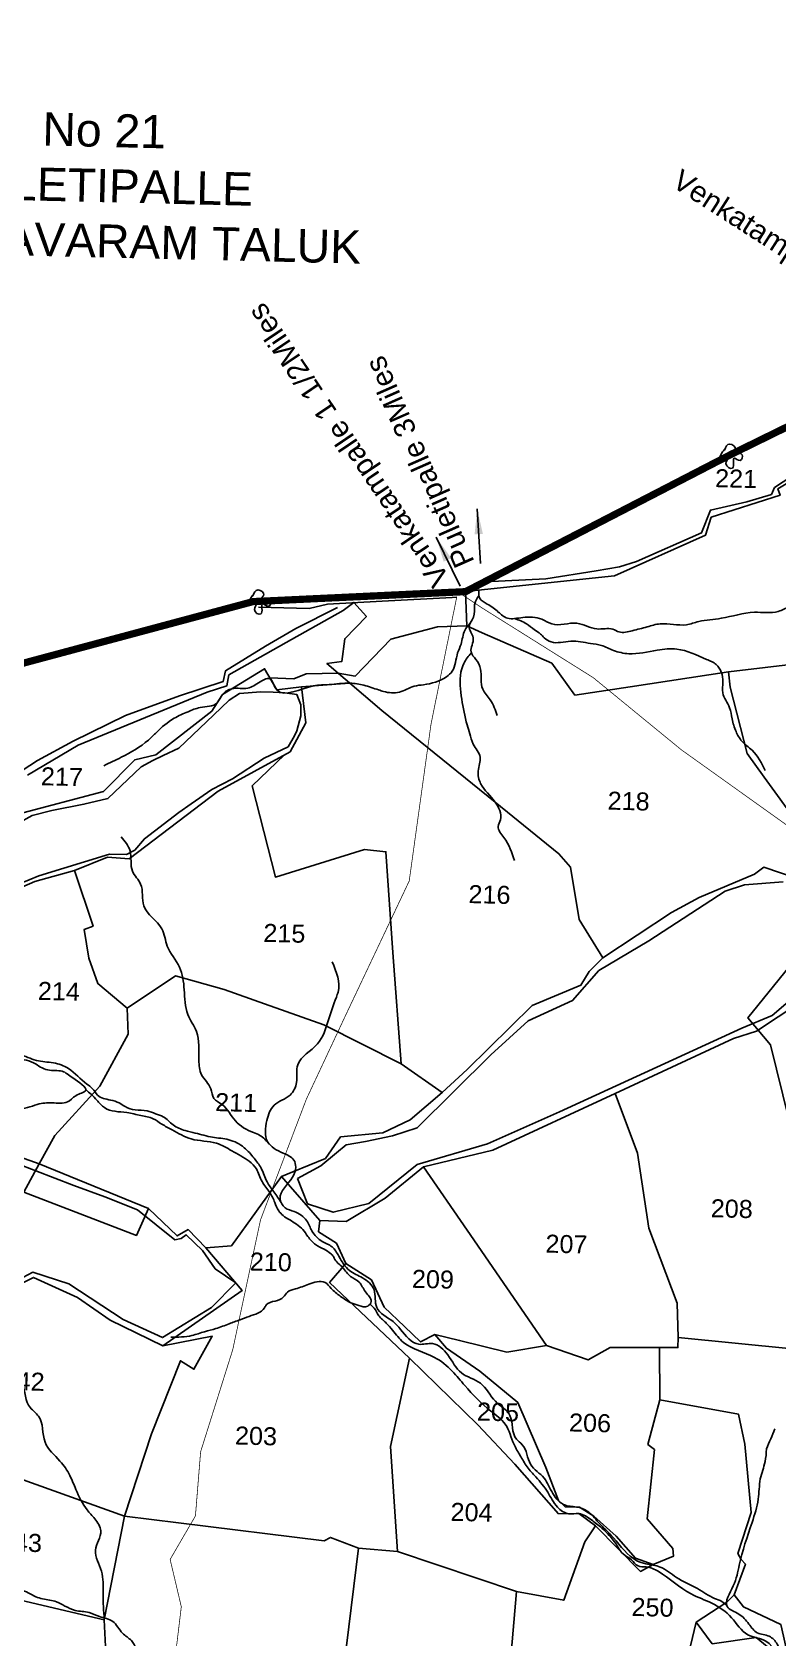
# Model space of a CAD drawing. Header units: feet. Extents: x 786471 to 797175, y 1568667 to 1582707.
# Drawn here: x 790295 to 791329, y 1575072 to 1577299 of the extents above; entities that cross this region are included whole.
import ezdxf
from ezdxf.enums import TextEntityAlignment as Align

# ---------------------------------------------------------------- set-up
doc = ezdxf.new("R2010")
doc.units = ezdxf.units.FT
doc.header["$LTSCALE"] = 15
doc.header["$MEASUREMENT"] = 0
doc.linetypes.add('HIDDEN2', pattern=[0.1875, 0.125, -0.0625])
for name, color, linetype in [('HILL', 17, 'Continuous'), ('PLOT', 7, 'Continuous'), ('PLOT NO', 7, 'Continuous'), ('ROADS', 6, 'Continuous'), ('TANKS-STREAM', 4, 'Continuous'), ('text1', 7, 'Continuous'), ('text2', 7, 'Continuous'), ('VILLAGE STONES', 240, 'Continuous')]:
    doc.layers.add(name, color=color, linetype=linetype)
doc.layers.add('VILLAGE BOUNDRY', color=5, linetype='HIDDEN2', lineweight=100)
doc.styles.get("Standard").update_dxf_attribs({"font": 'arial.ttf'})
doc.linetypes.add('DOTS', pattern='A,1e-06,-3,["●",Standard,S=3,R=0,X=-1.25,Y=-1.25],-3', length=6.000001)
doc.dimstyles.get("Standard").update_dxf_attribs({"dimtxt": 0.18, "dimasz": 35, "dimexe": 0.18, "dimexo": 0.0625, "dimgap": 0.09, "dimtad": 0, "dimtih": 1, "dimtoh": 1, "dimdec": 4, "dimzin": 0, "dimdsep": 46, "dimtxsty": 'Standard', "dimcen": 0.09, "dimadec": 0, "dimazin": 0, "dimtfac": 1, "dimtdec": 4, "dimtofl": 0, "dimtmove": 0, "dimatfit": 3, "dimfxl": 1, "dimtolj": 1, "dimtzin": 0, "dimarcsym": 0})

msp = doc.modelspace()

# ---------------------------------------------------------------- linework, layer by layer
at = {"layer": 'HILL', "lineweight": -2}
for points in [[(790922.8, 1576536.7), (791007.7, 1576540.9), (791077.5, 1576552), (791109.6, 1576557.2), (791133.5, 1576564.7), (791223.5, 1576604.4), (791235.9, 1576636.2), (791286.6, 1576647.4), (791320.6, 1576657.6), (791324.8, 1576667.4), (791373, 1576698.7), (791387.4, 1576697.5), (791414.1, 1576725.7), (791488.9, 1576759.5), (791496.4, 1576774.1), (791561.5, 1576826.8), (791580.6, 1576814.2), (791586.8, 1576825.3), (791611.7, 1576836.9), (791622, 1576839.2), (791643.4, 1576830.6), (791664, 1576819.1), (791706.8, 1576793.4), (791721, 1576789.5)], [(790609.1, 1576501.4), (790679.4, 1576499.8), (790704.5, 1576505.6), (790780.4, 1576509.6), (790877.6, 1576515.1), (790883.9, 1576515.5)], [(790718.5, 1576501), (790660.8, 1576471.7), (790618.4, 1576447.3), (790563.2, 1576413.2), (790560.1, 1576398.5), (790499.4, 1576378.6), (790424.6, 1576351), (790351.7, 1576315.5), (790302.1, 1576288.8), (790235.1, 1576245.4)], [(790275, 1576201.3), (790295.1, 1576212.3), (790322.3, 1576219.4), (790366.6, 1576228), (790399.9, 1576235.9), (790446.2, 1576279.9), (790462.2, 1576288.7), (790476.8, 1576295.5), (790498.5, 1576305.7), (790546.6, 1576351.8), (790568, 1576372.4), (790582.3, 1576381.5), (790612, 1576383.9), (790629.2, 1576383.4), (790645.6, 1576382.7), (790662.1, 1576380.3), (790667.8, 1576366), (790667.6, 1576357.6), (790667.4, 1576350.6), (790662.2, 1576329.8), (790658.7, 1576322.9), (790649.9, 1576307.9), (790616.9, 1576291.9), (790572.7, 1576263.5), (790544, 1576248.7), (790515.3, 1576228.5), (790498.4, 1576216.7), (790450.6, 1576180.3), (790437.3, 1576164.3), (790425.9, 1576158.4), (790402.3, 1576158.8), (790304.2, 1576128.8), (790236.6, 1576101.1)], [(791336.8, 1576120.4), (791283.2, 1576116.3), (791256.2, 1576107.7), (791150.6, 1576038.8), (791081.1, 1575997.7), (791044.7, 1575955.9), (790983.2, 1575927.6), (790931.2, 1575880.4), (790828.8, 1575779.1), (790794.8, 1575768.3), (790757.3, 1575760.2), (790730.5, 1575755.8), (790717.1, 1575744.5), (790695.5, 1575726.4), (790662.8, 1575709.2)], [(790662.8, 1575709.2), (790677.1, 1575673.8), (790712.7, 1575662.3), (790762.1, 1575674.4), (790828.8, 1575728.3), (790926.5, 1575757.1), (791026.6, 1575801.5), (791279.3, 1575917.6), (791321.6, 1575935.1), (791382.3, 1575986.9)], [(790273.8, 1575730), (790352.5, 1575699.5), (790395.7, 1575683.4), (790441.2, 1575665.7), (790492.7, 1575623.9), (790501.7, 1575625.7), (790508.4, 1575631), (790531.1, 1575609.3), (790548.9, 1575583.9), (790577.3, 1575564.3), (790543.9, 1575529.9), (790475.8, 1575488.4), (790421.2, 1575513.7), (790345.6, 1575562.9), (790295.7, 1575579.1), (790254, 1575557)]]:
    msp.add_lwpolyline(points, dxfattribs=at)
at = {"layer": 'PLOT', "lineweight": -2}
for points in [[(791703.6, 1576785.1), (791675.1, 1576792.8), (791672.2, 1576802.9), (791622, 1576830), (791588.9, 1576819.1), (791589.5, 1576805.9), (791558.5, 1576814.9), (791497.6, 1576767), (791500.8, 1576759.6), (791415.2, 1576718.2), (791383.1, 1576683.3), (791375, 1576692.8), (791329.3, 1576665.4), (791332.5, 1576656.6), (791236.9, 1576626.1), (791228.9, 1576601.3), (791102.7, 1576544.9), (790896.2, 1576523), (790898.1, 1576475.8)], [(790288.3, 1576268.3), (790358.9, 1576310.1), (790537.9, 1576383.5), (790565, 1576392.4), (790567.6, 1576407.6), (790654.7, 1576456.6), (790726.2, 1576496.8), (790741.2, 1576508.1), (790758.6, 1576488.3), (790728.5, 1576457.6), (790724.6, 1576426.2), (790703.7, 1576423.3), (790780.2, 1576358.3), (790937.3, 1576231.1), (791025.7, 1576159.4), (791041.6, 1576140.9), (791053.6, 1576068.2), (791086.5, 1576014.9), (791182, 1576078), (791220.2, 1576098.8), (791296.9, 1576131.2), (791310.1, 1576140.7), (791376.7, 1576118.3)], [(791261.1, 1576411.6), (791124.4, 1576391), (791047.9, 1576379.5), (791015.7, 1576423.8), (790919.3, 1576465.8), (790898.1, 1576475.8), (790857.4, 1576474.3), (790792.3, 1576457.3), (790743.2, 1576405.9), (790719.6, 1576409.8), (790675.2, 1576409), (790658, 1576402.1), (790624.6, 1576403.5)], [(791357.1, 1576201.6), (791310.5, 1576265.8), (791286.7, 1576298.5), (791263.3, 1576390.3), (791261.1, 1576411.6), (791421.2, 1576430.7)], [(790353.7, 1576136.1), (790399.3, 1576154.8), (790429.5, 1576152.4), (790552.8, 1576246.4), (790652.7, 1576300.9), (790674.4, 1576341.2), (790668.7, 1576390.9), (790634.1, 1576386.8), (790617.4, 1576416.1), (790559, 1576380.4), (790544, 1576357.2), (790466.6, 1576296.6), (790437.2, 1576289.8), (790393.7, 1576246), (790274.9, 1576214.4)], [(790668.7, 1576390.9), (790716.2, 1576394.8), (790735.7, 1576396.1)], [(790645, 1576296.7), (790600.2, 1576253.8), (790632.3, 1576127.2), (790756.1, 1576165.2), (790785.7, 1576162.2), (790795.4, 1576022.5), (790806.6, 1575868.1), (790699.5, 1575922), (790617.2, 1575951.4), (790561.3, 1575971.3), (790493.6, 1575990.1), (790426.8, 1575945.2)], [(790129.6, 1575775.3), (790167.8, 1575778.1), (790304.8, 1575729.3), (790456.3, 1575667.4), (790439.5, 1575630.2), (790283.3, 1575689.9), (790304.8, 1575729.3), (790326.2, 1575768.5), (790388.6, 1575837), (790428.3, 1575909), (790426.8, 1575945.2), (790386.2, 1575979.4), (790373.7, 1576014.7), (790366.9, 1576054.3), (790379.4, 1576059.1), (790353.7, 1576136.1), (790298.5, 1576121.1), (790219.7, 1576086.6), (790205.5, 1576081.3), (790202.7, 1576063.9)], [(791402.3, 1576073.3), (791287.8, 1575931.8), (791319.1, 1575894.5), (791378.4, 1575654.6)], [(791086.5, 1576014.9), (791067.8, 1575996.3), (791056.1, 1575977.3), (790988.6, 1575949), (790898.4, 1575860.4), (790863.8, 1575828.2)], [(790640.7, 1575711.9), (790693.8, 1575650.8), (790730.4, 1575649.3), (790784.6, 1575681.7), (790838, 1575725.4), (790933.9, 1575748.2), (791103.6, 1575827), (791268, 1575903.3), (791299.6, 1575913.5), (791359.9, 1575953.2)], [(790806.6, 1575868.1), (790863.8, 1575828.2), (790819.1, 1575790.4), (790781.6, 1575772.2), (790722.7, 1575766.8), (790701.8, 1575736.7), (790656.6, 1575718.3), (790640.7, 1575711.9), (790571.3, 1575615.8), (790535.8, 1575612.7), (790511.5, 1575638.3), (790496, 1575629.5), (790456.3, 1575667.4)], [(791349.2, 1575472.9), (791191, 1575488.7), (791189.7, 1575536.1), (791150.4, 1575640.3), (791134.9, 1575744.2), (791103.6, 1575827)], [(791008.5, 1575477.2), (790898.2, 1575637.3), (790838, 1575725.4)], [(790693.8, 1575650.8), (790692.3, 1575635.2), (790717.1, 1575619.5), (790730.1, 1575591.3), (790765.8, 1575568.4), (790783.2, 1575530.5), (790811.3, 1575503.6), (790833.8, 1575482.5), (790853.3, 1575492.9)], [(790476.3, 1575477.1), (790586.3, 1575553.8), (790535.8, 1575612.7)], [(790173.8, 1575578.6), (790061.2, 1575370.2), (790422.8, 1575240.8), (790394.9, 1575096.9), (790239.1, 1575133.5), (790062.6, 1575145.1), (790064.6, 1575177.3), (789950.9, 1575222.5), (789922.7, 1575105.8), (789848.1, 1575106.3), (789839.8, 1575115), (789607.9, 1575104.1), (789625.2, 1575164), (789647.4, 1575175.6), (789674.8, 1575249.3), (789677.9, 1575426.9)], [(790730.1, 1575591.3), (790707.5, 1575564.9), (790818.2, 1575459.7), (790913.4, 1575367.3), (790964.5, 1575312.7), (791025.2, 1575244), (791053.2, 1575244.3), (791076.5, 1575227.2), (791138.7, 1575164.1), (791156.6, 1575173.8)], [(791076.5, 1575227.2), (791061.4, 1575205), (791032.3, 1575124.2), (790966.7, 1575136.4), (790801.9, 1575191.8), (790747.4, 1575196.2), (790708.6, 1575211.2), (790700.1, 1575206.5), (790497.9, 1575231.5), (790422.8, 1575240.8), (790460.4, 1575354.7), (790500.5, 1575456.3), (790519.3, 1575444.4), (790544.8, 1575490.3), (790476.3, 1575477.1), (790439, 1575495.1), (790403.2, 1575512.4), (790357.9, 1575544.2), (790296.7, 1575571.9), (790256.5, 1575551.2)], [(791191, 1575488.7), (791190.8, 1575474.6), (791096.8, 1575474.5), (791066.1, 1575457.5), (791008.5, 1575477.2), (790953.5, 1575468.4), (790887.9, 1575484.5), (790853.3, 1575492.9), (790869.5, 1575473.6), (790915.9, 1575441.6), (790968.5, 1575398.5), (791007.6, 1575308.2), (791025.3, 1575262.4), (791034.5, 1575253.5), (791054.4, 1575253), (791074.1, 1575240.6), (791105.2, 1575213.1), (791131.9, 1575182.3), (791156.6, 1575173.8), (791184.7, 1575185.4), (791183.9, 1575195.8), (791148.1, 1575237.1), (791158.2, 1575333.1), (791149.2, 1575339.9), (791165.5, 1575402.1), (791165.4, 1575474.6)], [(790801.9, 1575191.8), (790791.9, 1575337.3), (790818.2, 1575459.7)], [(791559.6, 1575356.8), (791478.7, 1575349.4), (791468.6, 1575240.1), (791406.3, 1575203.5), (791594.2, 1575073.7), (791542.4, 1574968.4), (791507.2, 1574962.9), (791491.7, 1574934.2), (791478.1, 1574904), (791491.3, 1574870.4), (791407.3, 1574914.3), (791357.6, 1574981.6), (791337.3, 1575074.2), (791333.7, 1575090.4), (791281.6, 1575115.1), (791269, 1575131.6), (791284.4, 1575174.2), (791278.5, 1575180.6), (791274, 1575189.1), (791292.6, 1575245.6), (791283.7, 1575340.7), (791274.7, 1575382.4), (791165.5, 1575402.1)], [(790747.4, 1575196.2), (790711.1, 1574899.2)], [(790271.4, 1574843.4), (790304, 1574812.4), (790349, 1574802.3), (790369.9, 1574848.3), (790420.3, 1574879.6), (790423.4, 1574895.9), (790461.2, 1574911.7), (790499.4, 1574929.1), (790595.8, 1574888.6), (790630, 1574893.6), (790621, 1574953), (790647.5, 1574951.6), (790652.6, 1574896), (790711.1, 1574899.2), (790760.8, 1574895), (790770.6, 1574907.7), (790884.5, 1574901.5), (790918.6, 1574867.3), (790936.7, 1574893.1), (790952.7, 1574969.7), (790966.7, 1575136.4)], [(791269, 1575131.6), (791258.7, 1575121.5), (791216.1, 1575093.8), (791238.4, 1575063.5), (791299.4, 1575072.4), (791322.4, 1575053.3), (791359.3, 1574942.6), (791393.9, 1574880.4), (791395, 1574848.3), (791420, 1574837.8), (791534.8, 1574855.3), (791630.7, 1574826.8), (791679.4, 1574810.4), (791737.1, 1574774.3), (791772.5, 1574785.6), (791665.8, 1574825.5), (791587.2, 1574854.9), (791559.4, 1574865.4), (791491.3, 1574870.4)], [(790401.1, 1574967.7), (790394.9, 1575096.9)], [(790952.7, 1574969.7), (790990.1, 1574966.8), (791092.8, 1574929.8), (791104.5, 1574950.9), (791166.5, 1574954.6), (791197.8, 1575016.5), (791216.1, 1575093.8)]]:
    msp.add_lwpolyline(points, dxfattribs=at)
at = {"layer": 'ROADS', "linetype": 'DOTS', "lineweight": -3, "ltscale": 0.25, "const_width": 1}
for points in [[(790489.3, 1575011.4), (790501.8, 1575115.1), (790486.3, 1575180.7), (790521.4, 1575241.1), (790528.6, 1575330.1), (790573.1, 1575471.4), (790611.8, 1575652), (790675.3, 1575819.1), (790729.1, 1575934), (790818, 1576121.7), (790848.2, 1576339.1), (790883.8, 1576515)], [(791805.7, 1575067.8), (791767.3, 1575164), (791746.5, 1575282.5), (791657.5, 1575426.4), (791599.7, 1575579.9), (791584.8, 1575700.6), (791545.7, 1575827.9), (791479.8, 1575976.8), (791412.8, 1576127.9), (791361.9, 1576184.8), (791195.6, 1576303.6), (791073.3, 1576403.7), (790920, 1576499.8), (790885.9, 1576522.5)]]:
    msp.add_lwpolyline(points, dxfattribs=at)
at = {"layer": 'TANKS-STREAM', "lineweight": -2}
for points in [[(790914.5, 1576524.9), (790916, 1576513.3), (790926.3, 1576505.8), (790941.6, 1576494.7), (790954.4, 1576486.1), (790964.2, 1576485.7), (790975.5, 1576487.1), (791002, 1576484.8), (791015.8, 1576478.2), (791050.7, 1576479.1), (791078.5, 1576471.2), (791100.4, 1576470.8), (791109.1, 1576467.1), (791127.4, 1576468.7), (791148.1, 1576474.2), (791166.2, 1576478.3), (791202.5, 1576477.1), (791219.6, 1576481.5), (791250.8, 1576486), (791296.9, 1576494.4), (791330, 1576495.6), (791345.7, 1576502), (791370.1, 1576507.1), (791407.1, 1576524.3), (791424.8, 1576530.4), (791440.9, 1576533), (791460.9, 1576532.3), (791479.2, 1576531.9), (791499.4, 1576538.9), (791515.5, 1576540), (791532.7, 1576538.8)], [(790914.7, 1576517.4), (790909, 1576506.3), (790908.5, 1576500), (790905.4, 1576483.7), (790901, 1576474.5), (790906.7, 1576459.1), (790903.8, 1576439.3), (790910.4, 1576429.1), (790916.8, 1576415.7), (790920, 1576387.7), (790930.4, 1576372.9), (790939.9, 1576351.1)], [(790902.7, 1576479.2), (790895, 1576469.3), (790890, 1576450.3), (790885.2, 1576437.9), (790877.7, 1576412.7), (790869.5, 1576404.9), (790837.9, 1576393.9), (790824.7, 1576391.8), (790804.3, 1576383.6), (790782.4, 1576384.5), (790775.5, 1576386.7), (790755.2, 1576393.1), (790735.7, 1576396.1), (790707, 1576394.1), (790685.2, 1576392.3), (790634.1, 1576386.8), (790629.5, 1576394.9), (790625.8, 1576401.5), (790611.4, 1576398.1), (790593.9, 1576389.1), (790572.1, 1576388.4), (790559, 1576380.4), (790551.5, 1576368.8), (790527.9, 1576362.2), (790511.1, 1576356.5), (790491.7, 1576347.3), (790467.2, 1576327.8), (790456.1, 1576317.2), (790418.4, 1576293.3), (790394.5, 1576281.6)], [(790964.2, 1576485.7), (790980.7, 1576478.3), (790991.9, 1576470.2), (791000.2, 1576464.2), (791005.3, 1576459), (791014.7, 1576453.3), (791042, 1576454.2), (791069.5, 1576451.1), (791084.6, 1576448.3), (791101.4, 1576441.5), (791122.5, 1576436.9), (791162.2, 1576441.8), (791189.3, 1576443.3), (791230.4, 1576429.1), (791243.9, 1576421.8), (791253.3, 1576397.9), (791252.9, 1576382.7), (791262.5, 1576362), (791265.9, 1576346.7), (791271.4, 1576328.8), (791279.5, 1576315.6), (791293.7, 1576302.9), (791312, 1576274.7)], [(790904.2, 1576437.8), (790898.6, 1576431.3), (790893.7, 1576423.1), (790889.8, 1576411.3), (790890.9, 1576374), (790898.3, 1576338.2), (790901.9, 1576326), (790906.8, 1576311.5), (790916.3, 1576293.5), (790913.7, 1576274.2), (790917.1, 1576256.7), (790937.3, 1576231.1), (790944.4, 1576206.7), (790941.4, 1576197.4), (790949.4, 1576182), (790964.1, 1576149.9)], [(790623.8, 1575756.8), (790610.8, 1575768.8), (790601.9, 1575772.7), (790576.8, 1575789), (790558.3, 1575811.7), (790546.9, 1575820.2), (790542.6, 1575833.5), (790529.9, 1575853), (790526.2, 1575872.9), (790522.8, 1575913), (790510.8, 1575936.4), (790505.8, 1575970.9), (790499.2, 1576002.3), (790482.4, 1576031.5), (790474.6, 1576055.4), (790449.7, 1576087.3), (790445.4, 1576117.4), (790434.1, 1576135.1), (790430.8, 1576163.4), (790418.3, 1576182.9)], [(791259, 1575115.7), (791251.6, 1575122.5), (791241.7, 1575126.7), (791218, 1575140.3), (791188.6, 1575155.8), (791166.1, 1575170.2), (791146.1, 1575174.6), (791134, 1575178.9), (791101.3, 1575210.7), (791080.3, 1575232.4), (791064.9, 1575247.7), (791052.3, 1575253), (791034.6, 1575255.9), (791017.2, 1575272), (791005.1, 1575293.5), (790986.4, 1575312.6), (790974.8, 1575339.8), (790966.6, 1575347.4), (790957.7, 1575380.3), (790937.5, 1575400.1), (790916.9, 1575425), (790890.4, 1575439.4), (790871.5, 1575464.4), (790850.4, 1575480), (790831.2, 1575479.2), (790806, 1575499.7), (790795.5, 1575510.5), (790772.9, 1575530.3), (790769.2, 1575554.7), (790753.3, 1575571.2), (790735.1, 1575581.3), (790720.4, 1575601.1), (790710.9, 1575614.3), (790697.4, 1575621.6), (790683.1, 1575636.3), (790675.6, 1575650.6), (790658.3, 1575663.3), (790645.7, 1575668.4), (790638.9, 1575680.9), (790656.2, 1575710.9), (790660.6, 1575724.9), (790658, 1575734.7), (790643.2, 1575744.1), (790621.5, 1575760.1), (790620.5, 1575789.7), (790630.5, 1575810.6), (790652.6, 1575824.8), (790661.7, 1575842.3), (790663.3, 1575866.9), (790690.8, 1575895.8), (790705.5, 1575927.9), (790717, 1575960.7), (790719.3, 1575967.6), (790711.3, 1576009.6)], [(790640.3, 1575675.6), (790630.2, 1575690.5), (790620.7, 1575704.3), (790612.6, 1575723.2), (790602.7, 1575737.3), (790589.2, 1575751.8), (790567.7, 1575762.8), (790545.1, 1575766.3), (790521.2, 1575772.1), (790507.1, 1575775.5), (790490.5, 1575783.4), (790476.6, 1575794.6), (790466.2, 1575798.8), (790454.4, 1575803), (790438, 1575804.1), (790423.9, 1575808.7), (790415.8, 1575813.8), (790403.7, 1575817.8), (790385.4, 1575824.7), (790378.8, 1575833.6), (790370.7, 1575839.9), (790345.3, 1575861.6), (790324.3, 1575869.4), (790300.9, 1575872.9), (790277, 1575881), (790266.2, 1575883.3), (790252.1, 1575891.7), (790243.5, 1575922.8), (790240, 1575948.6), (790222, 1575954.9), (790189.6, 1575970), (790173.6, 1575975.6), (790156.8, 1575978.5), (790130.1, 1575979), (790105.6, 1575971.1), (790070, 1575968.1), (790047.8, 1575965.9), (790027.6, 1575964.6), (790015.4, 1575968.5), (790003.3, 1575970.4), (789994.3, 1575972.7), (789983.1, 1575972.6), (789972.4, 1575968), (789955.5, 1575955.3), (789944.9, 1575941.2), (789917.2, 1575934.2), (789892, 1575927.4), (789867, 1575939.9), (789848.7, 1575949.4)], [(789984.3, 1575972.8), (789996.7, 1575963.9), (790021, 1575961.7), (790036.6, 1575957.9), (790050.4, 1575960.7), (790076.7, 1575963), (790100.1, 1575962.1), (790112.4, 1575967.6), (790128.5, 1575973.6), (790171.4, 1575966.4), (790188.6, 1575961.9), (790211.2, 1575954), (790226.4, 1575945.9), (790231.9, 1575934.9), (790237.4, 1575923.9), (790238.9, 1575909.1), (790242.5, 1575896.2), (790254.9, 1575880.9), (790267.5, 1575873.6), (790283.6, 1575873.8), (790296.9, 1575869.3), (790316.5, 1575859.6), (790336.4, 1575857.8), (790351.2, 1575848.5), (790369, 1575831.1), (790355.5, 1575823.9), (790343.7, 1575815.2), (790322.9, 1575814.1), (790302, 1575811.7), (790275, 1575806.3), (790255.7, 1575815.4), (790235.2, 1575818.1), (790213.6, 1575823.8), (790176.3, 1575819.9)], [(790369.3, 1575832.5), (790384.5, 1575817.8), (790395.1, 1575807.3), (790426.3, 1575800.4), (790445.8, 1575796.4), (790462.7, 1575791.9), (790474.7, 1575784.5), (790489.2, 1575776.5), (790515.6, 1575763.9), (790550.4, 1575758), (790571.9, 1575747.5), (790595.9, 1575732.9), (790605.9, 1575722.4), (790613.8, 1575704.9), (790624.6, 1575689.6), (790631.5, 1575675.9), (790636.9, 1575664.3), (790642.9, 1575657.7), (790661.8, 1575645.7), (790670.3, 1575638.2), (790677.4, 1575628.7), (790688, 1575617.3), (790700, 1575610.9), (790708.9, 1575604.9), (790712.9, 1575600.7), (790713.8, 1575598.7), (790725.4, 1575585.7), (790736.7, 1575573), (790748.4, 1575565.4), (790757.3, 1575551.7), (790765.3, 1575538.4), (790760.4, 1575532), (790747.9, 1575532.8), (790737.2, 1575536.7), (790722.4, 1575545.9), (790709.7, 1575556.7), (790701.2, 1575564.8), (790690.1, 1575565.8), (790678.5, 1575562.3), (790660.1, 1575556), (790649.1, 1575551.4), (790643.8, 1575544.9), (790631.8, 1575539.1), (790619.5, 1575533.6), (790617.2, 1575529.6), (790595.9, 1575517.8), (790583.4, 1575513.1), (790568, 1575507.5), (790549.7, 1575500.9), (790534.2, 1575496.6), (790516.5, 1575491.3), (790487.4, 1575488.9)], [(790394.9, 1575096.9), (790393.2, 1575133.5), (790391, 1575164.3), (790382.7, 1575193.5), (790390.2, 1575220.3), (790381.6, 1575237.2), (790371.2, 1575249.4), (790355.6, 1575277.8), (790347.1, 1575297.2), (790333.5, 1575317.2), (790312.7, 1575343.4), (790303.7, 1575379.5), (790292.4, 1575390.9), (790281.3, 1575424.9), (790267.2, 1575445.3), (790249.9, 1575456.8), (790229.5, 1575463.3), (790211.5, 1575480), (790194, 1575501.5), (790180.6, 1575528.3), (790174.8, 1575536.6), (790162.1, 1575557.1)], [(790763.6, 1575534.8), (790769.2, 1575529.2), (790775.9, 1575518.7), (790786.2, 1575508.3), (790795, 1575498.5), (790809.9, 1575481.8), (790853.1, 1575460.9), (790877.7, 1575441.8), (790895.1, 1575421.9), (790931.2, 1575386.4), (790951.2, 1575368.2), (790963.4, 1575340.2), (790972, 1575324.6), (790981.5, 1575309.2), (790993.7, 1575295.1), (791010.1, 1575273.9), (791023.7, 1575253.2), (791039.2, 1575244.1), (791053.2, 1575244.3), (791070.8, 1575235.6), (791077.7, 1575230.3), (791085.1, 1575224.1), (791104.5, 1575202.7), (791114.7, 1575188.5), (791126.3, 1575180), (791135.4, 1575171.7), (791146.9, 1575170.4), (791163.4, 1575164.2), (791209.1, 1575132.8), (791237.7, 1575120), (791265.1, 1575099.9), (791287.8, 1575076.3), (791312.8, 1575067.5), (791333.6, 1575024.8), (791349.4, 1574979), (791374.3, 1574934.7), (791387.4, 1574899.3), (791402.8, 1574871.5), (791410.6, 1574846.3), (791439, 1574848), (791465, 1574854.8), (791494.7, 1574858.3), (791531.6, 1574858.9), (791573, 1574849.5), (791621.6, 1574832.4), (791653.7, 1574821.8), (791686.6, 1574811.6), (791733.9, 1574783.6), (791757.2, 1574773.9), (791786.7, 1574756.9), (791815.5, 1574753.4), (791881.7, 1574755.9), (791899.3, 1574754.5), (791922.6, 1574747.6), (791938.4, 1574746.1), (791940.6, 1574737.5), (791939.3, 1574730.4), (791935, 1574721.4), (791933, 1574715.2), (791928, 1574697.8), (791917, 1574690.5), (791890.6, 1574697.3), (791867.7, 1574704.9), (791836.6, 1574711.6), (791820.6, 1574716), (791794.7, 1574718.1), (791775.4, 1574731.5), (791753.4, 1574739.9), (791728.8, 1574732.4), (791699.6, 1574729.5), (791673.6, 1574729), (791659, 1574727.8), (791640.5, 1574730.2), (791604.1, 1574723.4), (791579.6, 1574722.8), (791530, 1574713.1), (791504.8, 1574707.7), (791477.1, 1574705.9), (791458.6, 1574702.6), (791417.7, 1574699.2), (791390, 1574703.3), (791361.7, 1574700.5), (791333.2, 1574707), (791316.1, 1574713), (791281.3, 1574728.1), (791255.2, 1574734), (791231.6, 1574735.2), (791205.3, 1574742.2), (791168.5, 1574741.1), (791143.2, 1574754.5), (791111.2, 1574781), (791095.8, 1574790.2), (791090.9, 1574806.5), (791088.2, 1574821.5), (791079.8, 1574828.3), (791066, 1574834.2), (791057.2, 1574842.1), (791034.4, 1574846.3)], [(790451.1, 1574894.2), (790439.5, 1574891.8), (790425.8, 1574872.5), (790418.9, 1574850.4), (790400.6, 1574839.2), (790394.5, 1574828.2), (790386.6, 1574807.2), (790376.6, 1574790), (790369.8, 1574772.2), (790367.8, 1574753.7), (790339.9, 1574718.9), (790331.9, 1574707.3), (790328.5, 1574694.4), (790318.6, 1574673.6), (790305.1, 1574661.4), (790282.7, 1574652.1), (790261.8, 1574646.4), (790244.2, 1574642.1), (790229.5, 1574636), (790196.3, 1574629.7), (790170.3, 1574617.1), (790154.4, 1574603.7), (790135.7, 1574567.5), (790125.8, 1574558.2), (790110.5, 1574536.2), (790084.9, 1574511.1), (790056.4, 1574471.7), (790026.7, 1574447.8), (790006.7, 1574440.2), (789974.7, 1574437.3), (789967.5, 1574441.9), (789959.9, 1574452), (789946.2, 1574466.3), (789918.8, 1574487.3), (789893.5, 1574508.4), (789879.3, 1574518.4), (789871.6, 1574527.4), (789864, 1574535.6), (789851.6, 1574530), (789841.3, 1574531.5), (789824.9, 1574534), (789812.5, 1574545.5), (789805, 1574558.1), (789794.6, 1574566.5), (789788.6, 1574577.5), (789773, 1574597.4), (789761.8, 1574609.1), (789745, 1574622.8), (789736.6, 1574641.6), (789722.5, 1574655.7), (789711, 1574662), (789698, 1574673.2), (789687.7, 1574686.2), (789682.4, 1574694.9), (789671.3, 1574709.2), (789653.2, 1574724.4), (789643.4, 1574737.1), (789630.7, 1574762.7), (789610.9, 1574772.9), (789593.7, 1574784), (789576.2, 1574801.6), (789558.5, 1574812.6), (789535.1, 1574835.5), (789517.7, 1574845.3), (789505.6, 1574861.3), (789486.8, 1574872.1), (789468.6, 1574882.7), (789457.5, 1574895.7), (789431.4, 1574914.4), (789417, 1574923.3), (789407.3, 1574930.6), (789397.2, 1574934.5), (789382.2, 1574946.5), (789371.5, 1574957.2), (789361.1, 1574967), (789342.9, 1574977.1), (789328.5, 1574992.5), (789316.3, 1575001.2), (789313.2, 1575013.4), (789298.1, 1575022.4), (789290.8, 1575030.4), (789281.7, 1575041.6), (789277.1, 1575046.9), (789265.6, 1575048.2), (789234.2, 1575050), (789222.9, 1575054.7), (789198, 1575051.2), (789190, 1575053.4), (789180.3, 1575057.3), (789172.5, 1575064.2), (789166.8, 1575077.7), (789163.3, 1575083.3), (789156.8, 1575088.6), (789150.4, 1575103.8), (789149.4, 1575118.7), (789144.4, 1575135.1), (789137.8, 1575141.4), (789135.2, 1575152.2), (789122.6, 1575164.3), (789116.5, 1575174.1), (789111.7, 1575177.9), (789101.9, 1575187.6), (789078.5, 1575200.8), (789076.6, 1575213.1), (789073.3, 1575221.5), (789069.5, 1575231), (789068, 1575253.1), (789065, 1575273.4), (789062.4, 1575287.9), (789053.9, 1575304.8), (789051.8, 1575322.2), (789058.1, 1575344.1), (789051.8, 1575354), (789053.5, 1575365.6), (789054.4, 1575371.5), (789049.4, 1575389.4)], [(791313.7, 1575333.9), (791325.3, 1575361.8)], [(790464.2, 1574902.1), (790463.5, 1574925.5), (790461.8, 1574972.5), (790455.6, 1574984.1), (790448, 1574993.1), (790445.3, 1575015.4), (790439.7, 1575040.9), (790438.8, 1575056.9), (790432.6, 1575068.1), (790420.3, 1575078.3), (790406.6, 1575094.8), (790388.4, 1575101.4), (790373.8, 1575107.1), (790354.5, 1575110), (790340.4, 1575116.1), (790328.8, 1575121.8), (790319, 1575124.4), (790300.1, 1575129), (790278.8, 1575137.9), (790264.9, 1575136.5), (790249.3, 1575142.1), (790218.5, 1575145.6), (790187.7, 1575149.6), (790159.1, 1575154), (790148.4, 1575169.4), (790135.9, 1575178.1), (790122, 1575192.9), (790114, 1575213.4), (790096.4, 1575235.4), (790088.2, 1575244.6), (790084.6, 1575266.7), (790073, 1575279.7), (790053.2, 1575296.8), (790051.9, 1575317), (790036.8, 1575344.6)], [(792344.9, 1574964.6), (792344.2, 1574948.5), (792339.7, 1574937.2), (792331.1, 1574921.8), (792323.9, 1574912.3), (792302.2, 1574905.2), (792273.5, 1574894.9), (792258.8, 1574889.7), (792251, 1574883.6), (792231.2, 1574877.4), (792213.7, 1574857.9), (792199.6, 1574838.6), (792187.4, 1574826.5), (792157.3, 1574821.5), (792128.2, 1574812.8), (792107.4, 1574807.9), (792086, 1574801.4), (792066.1, 1574800.4), (792034.9, 1574801.7), (792009.6, 1574798.3), (791982, 1574794), (791967.4, 1574786.6), (791949.8, 1574775.6), (791938, 1574768.7), (791924.9, 1574763.4), (791906.2, 1574764.4), (791881.8, 1574764.6), (791862.9, 1574760.7), (791847.7, 1574761.9), (791832.9, 1574765.6), (791811.4, 1574763.5), (791796.9, 1574766.3), (791780.1, 1574771.6), (791759.2, 1574781.4), (791742.7, 1574787.9), (791722.8, 1574799.2), (791694, 1574811.1), (791677.8, 1574818.2), (791657.4, 1574825.2), (791623.8, 1574835.7), (791598.6, 1574848.1), (791577.7, 1574854.4), (791545.6, 1574864.3), (791525.2, 1574865.1), (791499.3, 1574864), (791477, 1574867.6), (791439.3, 1574877.2), (791410.2, 1574884.1), (791398.8, 1574913.3), (791376.6, 1574946.4), (791365.6, 1574961.2), (791352, 1575007), (791338.1, 1575033.8), (791328.4, 1575063.3), (791317.4, 1575074.1), (791300.9, 1575079), (791289.1, 1575091.1), (791275.1, 1575105), (791259.3, 1575115.2), (791267.6, 1575143.9), (791275.9, 1575172.9), (791293.6, 1575232.1), (791302.3, 1575264.3), (791305.1, 1575292.3), (791311.7, 1575316.3), (791313.7, 1575333.9)]]:
    msp.add_spline(points, degree=3, dxfattribs=at)
at = {"layer": 'VILLAGE BOUNDRY', "lineweight": -2, "ltscale": 25, "const_width": 10}
msp.add_lwpolyline([(787596.9, 1575881.7), (788223.7, 1576065.3), (788279.9, 1576069.2), (788580.6, 1576038), (788694.7, 1576132.1), (788964.2, 1576208.5), (789424.3, 1576175.8), (789748.7, 1576271.6), (789971.8, 1576340.5), (790601.4, 1576509.2), (790896.2, 1576523), (791265, 1576713.6), (791597.3, 1576876.5), (792466.3, 1577146.5), (792503.4, 1577154.1), (793454.4, 1577294)], dxfattribs=at)
at = {"layer": 'VILLAGE STONES', "lineweight": -2}
for points in [[(791255.4, 1576719.4), (791262.5, 1576727.6), (791270.3, 1576720.4), (791267.8, 1576716.7), (791279.7, 1576712.9), (791277.2, 1576704.9), (791269, 1576708.2), (791266.4, 1576694.2), (791257.4, 1576700.5), (791259.9, 1576708.3), (791249.5, 1576709.3), (791255.4, 1576719.4), (791255.3, 1576719.2)], [(790601.1, 1576517.2), (790608.3, 1576525.4), (790616.1, 1576518.2), (790613.6, 1576514.5), (790625.5, 1576510.7), (790623, 1576502.7), (790614.7, 1576506), (790612.2, 1576492), (790603.2, 1576498.3), (790605.7, 1576506.1), (790595.3, 1576507.1), (790601.1, 1576517.2), (790601, 1576517)]]:
    msp.add_spline(points, degree=3, dxfattribs=at)

# ---------------------------------------------------------------- texts
at = {"layer": 'PLOT NO', "lineweight": -2}
for s, p in [('221', (791271.5, 1576679.8)), ('217', (790336.2, 1576266.3)), ('218', (791122.4, 1576232.5)), ('216', (790929.4, 1576102.9)), ('215', (790644.8, 1576049.1)), ('214', (790332, 1575968.7)), ('211', (790577.9, 1575814.4)), ('208', (791265.5, 1575667.2)), ('207', (791036.2, 1575618.1)), ('210', (790626, 1575593.3)), ('209', (790850.9, 1575569.3)), ('42', (790292.8, 1575427.4)), ('205', (790941.2, 1575385.2)), ('206', (791068.9, 1575370.1)), ('203', (790605.5, 1575352)), ('204', (790904.5, 1575246.1)), ('43', (790289.1, 1575203.8)), ('250', (791155.6, 1575114.2))]:
    msp.add_text(s, height=25, rotation=358.6227, dxfattribs=at).set_placement(p, align=Align.MIDDLE_CENTER)
at = {"layer": 'text1', "lineweight": -2, "insert": (790008.5, 1577195.1), "char_height": 45.988, "width": 757.523, "attachment_point": 1, "rotation": 358.6227}
msp.add_mtext('\\pi301.39;{\\C1;No 21\\P\\pi170.5;PULETIPALLE\\P\\pi15.402;DHARMAVARAM TALUK}', dxfattribs=at)
at = {"layer": 'text2', "lineweight": -2}
for s, rotation, p in [('Venkatampalle 1/2Miles', 327.312, (791180.5, 1577085.9)), ('Venkatampalle 1 1/2Miles', 124.0409, (790875, 1576542)), ('Puletipalle 3Miles', 113.823, (790909, 1576564.5))]:
    msp.add_text(s, height=28.979, rotation=rotation, dxfattribs=at).set_placement(p)

# ---------------------------------------------------------------- leaders
at = {"layer": 'VILLAGE BOUNDRY', "linetype": 'ByBlock', "lineweight": -2}
for points in [[(790912.4, 1576637.7), (790916.8, 1576562.1)], [(790855.5, 1576598.6), (790888.8, 1576530.5)]]:
    msp.add_leader(points, dimstyle='Standard', override={"dimgap": 0.09, "dimtad": 0}, dxfattribs=at)

doc.saveas('drawing.dxf')
